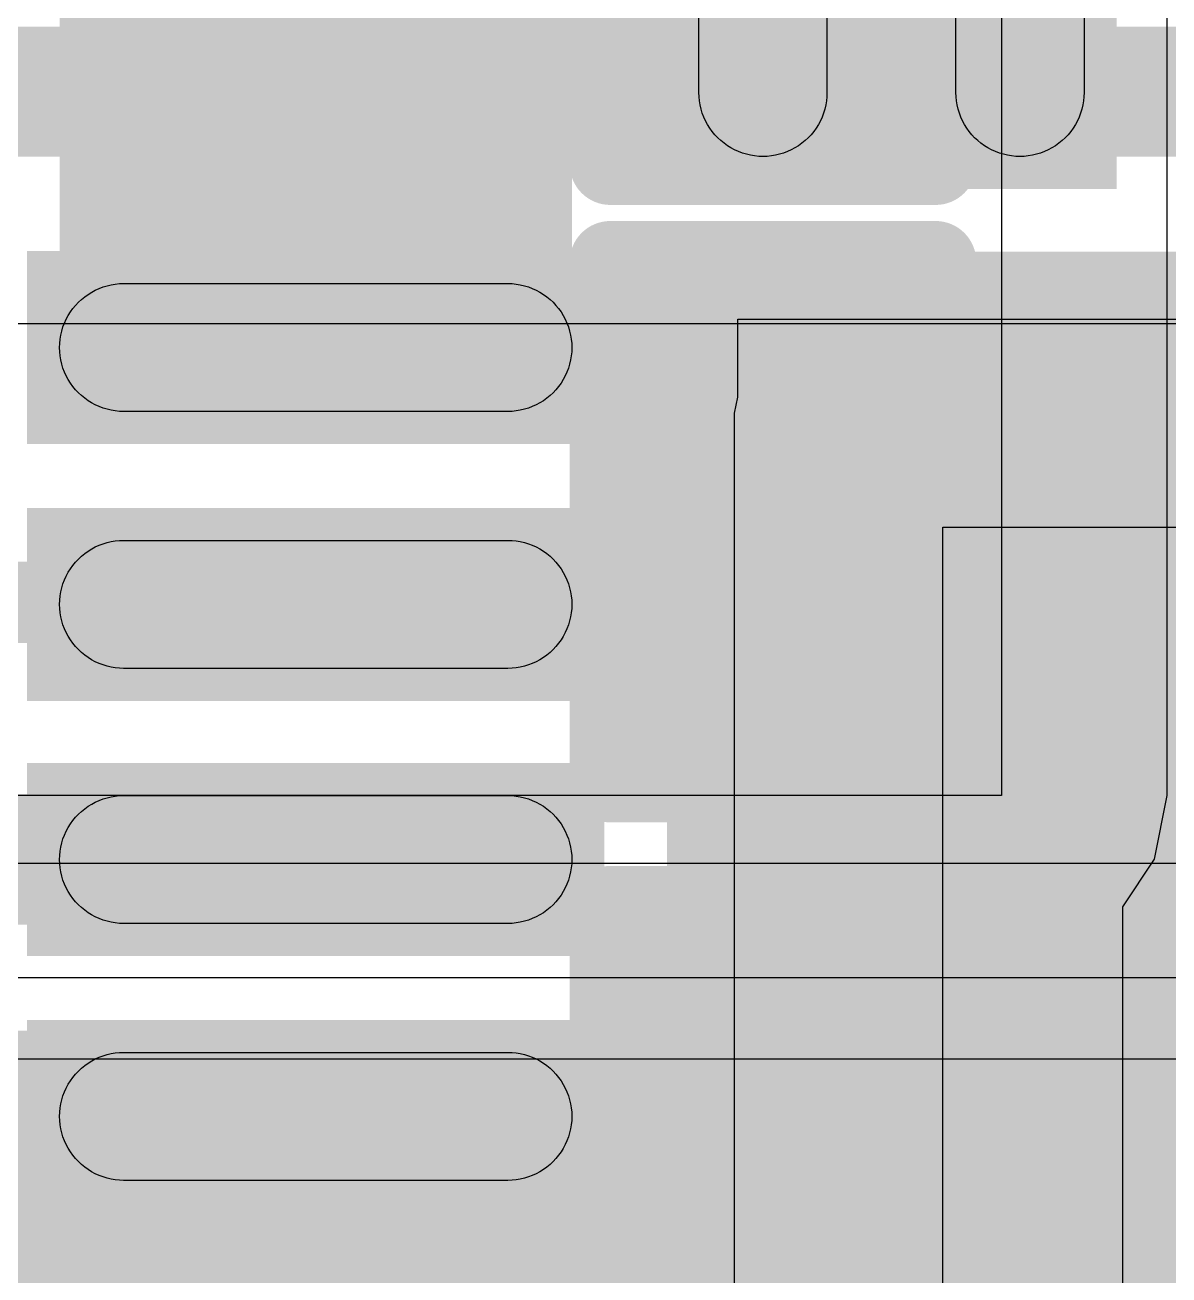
# Model space of a CAD drawing. Header units: inches. Extents: x 0 to 5271, y 0 to 5417.
# Drawn here: x 108.606 to 110.393, y 85.573 to 87.526 of the extents above; entities that cross this region are included whole.
import ezdxf

# ---------------------------------------------------------------- set-up
doc = ezdxf.new("R2010")
doc.units = ezdxf.units.IN
for name, color, linetype in [('Bottom Layer', 5, 'Continuous'), ('Bottom Overlay', 54, 'Continuous'), ('Bottom Paste', 16, 'Continuous'), ('Bottom Solder', 6, 'Continuous'), ('L2_GND1', 16, 'Continuous'), ('L5_GND2', 156, 'Continuous'), ('L6_SIG2', 130, 'Continuous'), ('Top Layer', 1, 'Continuous'), ('Top Overlay', 2, 'Continuous'), ('Top Paste', 8, 'Continuous'), ('Top Solder', 216, 'Continuous')]:
    doc.layers.add(name, color=color, linetype=linetype)

# ---------------------------------------------------------------- blocks, each defined once
blk = doc.blocks.new('WQFN_40_EP_5X5__B_417')
at = {"layer": 'Bottom Layer'}
for points in [[(-1.9, 1.9), (1.9, 1.9), (1.9, -1.9), (-1.9, -1.9)], [(-2.0993, -1.2995), (-2.0993, -1.4995), (-2.8993, -1.4995), (-2.8993, -1.2995)], [(-2.0993, -1.7009), (-2.0993, -1.9009), (-2.8993, -1.9009), (-2.8993, -1.7009)], [(-1.9008, -2.0994), (-1.7008, -2.0994), (-1.7008, -2.8994), (-1.9008, -2.8994)], [(-1.4995, -2.0994), (-1.2995, -2.0994), (-1.2995, -2.8994), (-1.4995, -2.8994)], [(-1.1007, -2.0994), (-0.9007, -2.0994), (-0.9007, -2.8994), (-1.1007, -2.8994)], [(-0.6994, -2.0994), (-0.4994, -2.0994), (-0.4994, -2.8994), (-0.6994, -2.8994)]]:
    blk.add_hatch(color=5, dxfattribs=at).paths.add_polyline_path(points)
at = {"layer": 'Bottom Solder'}
for points in [[(-1.9508, 1.9508), (1.9508, 1.9508), (1.9508, -1.9508), (-1.9508, -1.9508)], [(-2.0485, -1.2487), (-2.0485, -1.5503), (-2.9501, -1.5503), (-2.9501, -1.2487)], [(-2.0485, -1.6501), (-2.0485, -1.9517), (-2.9501, -1.9517), (-2.9501, -1.6501)], [(-1.9516, -2.0486), (-1.65, -2.0486), (-1.65, -2.9502), (-1.9516, -2.9502)], [(-1.5503, -2.0486), (-1.2487, -2.0486), (-1.2487, -2.9502), (-1.5503, -2.9502)], [(-1.1515, -2.0486), (-0.8499, -2.0486), (-0.8499, -2.9502), (-1.1515, -2.9502)], [(-0.7502, -2.0486), (-0.4486, -2.0486), (-0.4486, -2.9502), (-0.7502, -2.9502)]]:
    blk.add_hatch(color=6, dxfattribs=at).paths.add_polyline_path(points)
at = {"layer": 'Bottom Overlay'}
blk.add_lwpolyline([(-2.073, -2.5729, 0.127, 0.127, 0), (-2.5731, -2.5729, 0.127, 0.127, 0)], format="xyseb", dxfattribs=at)
blk.add_lwpolyline([(-2.1047, -2.5729, 0.0635, 0.0635, 1), (-2.0412, -2.5729, 0.0635, 0.0635, 1)], format="xyseb", close=True, dxfattribs=at)
at = {"layer": 'Bottom Paste'}
for p, q in [((-1.52, -1.52), (-1.52, 1.52)), ((-2.7994, -1.2995), (-2.1994, -1.2995)), ((-2.1994, -1.2995), (-2.1928, -1.2997)), ((-2.1928, -1.2997), (-2.1863, -1.3004)), ((-2.1863, -1.3004), (-2.1799, -1.3015)), ((-2.1799, -1.3015), (-2.1735, -1.3029)), ((-2.1735, -1.3029), (-2.1672, -1.3048)), ((-2.1672, -1.3048), (-2.1611, -1.3072)), ((-2.1611, -1.3072), (-2.1551, -1.3099)), ((-2.1551, -1.3099), (-2.1493, -1.3129)), ((-2.1493, -1.3129), (-2.1438, -1.3164)), ((-2.1438, -1.3164), (-2.1385, -1.3202)), ((-2.1385, -1.3202), (-2.1334, -1.3244)), ((-2.1334, -1.3244), (-2.1286, -1.3288)), ((-2.1286, -1.3288), (-2.1242, -1.3336)), ((-2.1242, -1.3336), (-2.12, -1.3387)), ((-2.12, -1.3387), (-2.1162, -1.344)), ((-2.1162, -1.344), (-2.1127, -1.3496)), ((-2.1127, -1.3496), (-2.1097, -1.3553)), ((-2.1097, -1.3553), (-2.107, -1.3613)), ((-2.107, -1.3613), (-2.1047, -1.3674)), ((-2.1047, -1.3674), (-2.1028, -1.3737)), ((-2.1028, -1.3737), (-2.1013, -1.38)), ((-2.1013, -1.38), (-2.1002, -1.3865)), ((-2.1002, -1.3865), (-2.1002, -1.3865)), ((-2.1002, -1.3865), (-2.0996, -1.393)), ((-2.0996, -1.4061), (-2.1002, -1.4126)), ((-2.0996, -1.393), (-2.0994, -1.3995)), ((-2.0994, -1.3995), (-2.0996, -1.4061)), ((-2.1028, -1.4254), (-2.1047, -1.4317)), ((-2.1013, -1.419), (-2.1028, -1.4254)), ((-2.1002, -1.4126), (-2.1013, -1.419)), ((-2.1097, -1.4438), (-2.1127, -1.4496)), ((-2.107, -1.4378), (-2.1097, -1.4438)), ((-2.1047, -1.4317), (-2.107, -1.4378)), ((-2.12, -1.4604), (-2.1242, -1.4655)), ((-2.1162, -1.4551), (-2.12, -1.4604)), ((-2.1127, -1.4496), (-2.1162, -1.4551)), ((-2.1438, -1.4827), (-2.1494, -1.4862)), ((-2.1385, -1.4789), (-2.1438, -1.4827)), ((-2.1334, -1.4747), (-2.1385, -1.4789)), ((-2.1286, -1.4703), (-2.1334, -1.4747)), ((-2.1242, -1.4655), (-2.1286, -1.4703)), ((-2.1994, -1.4995), (-2.7994, -1.4995)), ((-2.1928, -1.4993), (-2.1994, -1.4995)), ((-2.1863, -1.4987), (-2.1928, -1.4993)), ((-2.1799, -1.4976), (-2.1863, -1.4987)), ((-2.1735, -1.4961), (-2.1799, -1.4976)), ((-2.1672, -1.4942), (-2.1735, -1.4961)), ((-2.1611, -1.4919), (-2.1672, -1.4942)), ((-2.1551, -1.4892), (-2.1611, -1.4919)), ((-2.1494, -1.4862), (-2.1551, -1.4892)), ((1.52, -1.52), (-1.52, -1.52)), ((-2.7994, -1.7009), (-2.1994, -1.7009)), ((-2.1994, -1.7009), (-2.1928, -1.7011)), ((-2.1928, -1.7011), (-2.1863, -1.7017)), ((-2.1863, -1.7017), (-2.1799, -1.7028)), ((-2.1799, -1.7028), (-2.1735, -1.7043)), ((-2.1735, -1.7043), (-2.1672, -1.7062)), ((-2.1672, -1.7062), (-2.1611, -1.7085)), ((-2.1611, -1.7085), (-2.1551, -1.7112)), ((-2.1551, -1.7112), (-2.1493, -1.7142)), ((-2.1493, -1.7142), (-2.1438, -1.7177)), ((-2.1438, -1.7177), (-2.1385, -1.7215)), ((-2.1385, -1.7215), (-2.1334, -1.7257)), ((-2.1334, -1.7257), (-2.1286, -1.7301)), ((-2.1286, -1.7301), (-2.1242, -1.7349)), ((-2.1242, -1.7349), (-2.12, -1.74)), ((-2.12, -1.74), (-2.1162, -1.7453)), ((-2.1162, -1.7453), (-2.1127, -1.7509)), ((-2.1127, -1.7509), (-2.1097, -1.7566)), ((-2.1097, -1.7566), (-2.107, -1.7626)), ((-2.107, -1.7626), (-2.1047, -1.7687)), ((-2.1047, -1.7687), (-2.1028, -1.775)), ((-2.1028, -1.775), (-2.1013, -1.7814)), ((-2.1013, -1.7814), (-2.1002, -1.7878)), ((-2.1002, -1.7878), (-2.1002, -1.7878)), ((-2.1002, -1.7878), (-2.0996, -1.7943)), ((-2.0996, -1.7943), (-2.0994, -1.8009)), ((-2.1002, -1.8139), (-2.1013, -1.8204)), ((-2.0996, -1.8074), (-2.1002, -1.8139)), ((-2.0994, -1.8009), (-2.0996, -1.8074)), ((-2.1047, -1.833), (-2.107, -1.8391)), ((-2.1028, -1.8267), (-2.1047, -1.833)), ((-2.1013, -1.8204), (-2.1028, -1.8267)), ((-2.1127, -1.8509), (-2.1162, -1.8564)), ((-2.1097, -1.8451), (-2.1127, -1.8509)), ((-2.107, -1.8391), (-2.1097, -1.8451)), ((-2.1286, -1.8716), (-2.1334, -1.876)), ((-2.1242, -1.8668), (-2.1286, -1.8716)), ((-2.12, -1.8617), (-2.1242, -1.8668)), ((-2.1162, -1.8564), (-2.12, -1.8617)), ((-2.1611, -1.8932), (-2.1672, -1.8956)), ((-2.1551, -1.8905), (-2.1611, -1.8932)), ((-2.1494, -1.8875), (-2.1551, -1.8905)), ((-2.1438, -1.884), (-2.1494, -1.8875)), ((-2.1385, -1.8802), (-2.1438, -1.884)), ((-2.1334, -1.876), (-2.1385, -1.8802)), ((-2.1994, -1.9009), (-2.7994, -1.9009)), ((-2.1928, -1.9007), (-2.1994, -1.9009)), ((-2.1863, -1.9), (-2.1928, -1.9007)), ((-2.1799, -1.8989), (-2.1863, -1.9)), ((-2.1735, -1.8975), (-2.1799, -1.8989)), ((-2.1672, -1.8956), (-2.1735, -1.8975)), ((-1.8508, -2.1127), (-1.8451, -2.1097)), ((-1.8451, -2.1097), (-1.8391, -2.107)), ((-1.8391, -2.107), (-1.833, -2.1047)), ((-1.833, -2.1047), (-1.8267, -2.1028)), ((-1.8267, -2.1028), (-1.8204, -2.1013)), ((-1.8204, -2.1013), (-1.8139, -2.1002)), ((-1.8139, -2.1002), (-1.8074, -2.0996)), ((-1.8074, -2.0996), (-1.8009, -2.0994)), ((-1.8009, -2.0994), (-1.7943, -2.0996)), ((-1.7943, -2.0996), (-1.7878, -2.1002)), ((-1.7878, -2.1002), (-1.7814, -2.1013)), ((-1.7814, -2.1013), (-1.775, -2.1028)), ((-1.775, -2.1028), (-1.7687, -2.1047)), ((-1.7687, -2.1047), (-1.7626, -2.107)), ((-1.7626, -2.107), (-1.7566, -2.1097)), ((-1.7566, -2.1097), (-1.7508, -2.1127)), ((-1.4495, -2.1127), (-1.4438, -2.1097)), ((-1.4438, -2.1097), (-1.4378, -2.107)), ((-1.4378, -2.107), (-1.4317, -2.1047)), ((-1.4317, -2.1047), (-1.4254, -2.1028)), ((-1.4254, -2.1028), (-1.419, -2.1013)), ((-1.419, -2.1013), (-1.4126, -2.1002)), ((-1.4126, -2.1002), (-1.4061, -2.0996)), ((-1.4061, -2.0996), (-1.3995, -2.0994)), ((-1.3995, -2.0994), (-1.393, -2.0996)), ((-1.393, -2.0996), (-1.3865, -2.1002)), ((-1.3865, -2.1002), (-1.38, -2.1013)), ((-1.38, -2.1013), (-1.3737, -2.1028)), ((-1.3737, -2.1028), (-1.3674, -2.1047)), ((-1.3674, -2.1047), (-1.3613, -2.107)), ((-1.3613, -2.107), (-1.3553, -2.1097)), ((-1.3553, -2.1097), (-1.3495, -2.1127)), ((-1.0507, -2.1127), (-1.045, -2.1097)), ((-1.045, -2.1097), (-1.039, -2.107)), ((-1.039, -2.107), (-1.0329, -2.1047)), ((-1.0329, -2.1047), (-1.0266, -2.1028)), ((-1.0266, -2.1028), (-1.0203, -2.1013)), ((-1.0203, -2.1013), (-1.0138, -2.1002)), ((-1.0138, -2.1002), (-1.0073, -2.0996)), ((-1.0073, -2.0996), (-1.0008, -2.0994)), ((-1.0008, -2.0994), (-0.9942, -2.0996)), ((-0.9942, -2.0996), (-0.9877, -2.1002)), ((-0.9877, -2.1002), (-0.9813, -2.1013)), ((-0.9813, -2.1013), (-0.9749, -2.1028)), ((-0.9749, -2.1028), (-0.9686, -2.1047)), ((-0.9686, -2.1047), (-0.9625, -2.107)), ((-0.9625, -2.107), (-0.9565, -2.1097)), ((-0.9565, -2.1097), (-0.9507, -2.1127)), ((-0.6494, -2.1127), (-0.6437, -2.1097)), ((-0.6437, -2.1097), (-0.6377, -2.107)), ((-0.6377, -2.107), (-0.6316, -2.1047)), ((-0.6316, -2.1047), (-0.6253, -2.1028)), ((-0.6253, -2.1028), (-0.6189, -2.1013)), ((-0.6189, -2.1013), (-0.6125, -2.1002)), ((-0.6125, -2.1002), (-0.606, -2.0996)), ((-0.606, -2.0996), (-0.5994, -2.0994)), ((-0.5994, -2.0994), (-0.5929, -2.0996)), ((-0.5929, -2.0996), (-0.5864, -2.1002)), ((-0.5864, -2.1002), (-0.5799, -2.1013)), ((-0.5799, -2.1013), (-0.5736, -2.1028)), ((-0.5736, -2.1028), (-0.5673, -2.1047)), ((-0.5673, -2.1047), (-0.5612, -2.107)), ((-0.5612, -2.107), (-0.5552, -2.1097)), ((-0.5552, -2.1097), (-0.5494, -2.1127)), ((-1.876, -2.1334), (-1.8716, -2.1286)), ((-1.8716, -2.1286), (-1.8668, -2.1242)), ((-1.8668, -2.1242), (-1.8617, -2.12)), ((-1.8617, -2.12), (-1.8564, -2.1162)), ((-1.8564, -2.1162), (-1.8508, -2.1127)), ((-1.7508, -2.1127), (-1.7453, -2.1162)), ((-1.7453, -2.1162), (-1.74, -2.12)), ((-1.74, -2.12), (-1.7349, -2.1242)), ((-1.7349, -2.1242), (-1.7301, -2.1286)), ((-1.7301, -2.1286), (-1.7257, -2.1334)), ((-1.4747, -2.1334), (-1.4703, -2.1286)), ((-1.4703, -2.1286), (-1.4655, -2.1242)), ((-1.4655, -2.1242), (-1.4604, -2.12)), ((-1.4604, -2.12), (-1.4551, -2.1162)), ((-1.4551, -2.1162), (-1.4495, -2.1127)), ((-1.3495, -2.1127), (-1.344, -2.1162)), ((-1.344, -2.1162), (-1.3387, -2.12)), ((-1.3387, -2.12), (-1.3336, -2.1242)), ((-1.3336, -2.1242), (-1.3288, -2.1286)), ((-1.3288, -2.1286), (-1.3244, -2.1334)), ((-1.0759, -2.1334), (-1.0715, -2.1286)), ((-1.0715, -2.1286), (-1.0667, -2.1242)), ((-1.0667, -2.1242), (-1.0616, -2.12)), ((-1.0616, -2.12), (-1.0563, -2.1162)), ((-1.0563, -2.1162), (-1.0507, -2.1127)), ((-0.9507, -2.1127), (-0.9452, -2.1162)), ((-0.9452, -2.1162), (-0.9399, -2.12)), ((-0.9399, -2.12), (-0.9348, -2.1242)), ((-0.9348, -2.1242), (-0.93, -2.1286)), ((-0.93, -2.1286), (-0.9256, -2.1334)), ((-0.6746, -2.1334), (-0.6702, -2.1286)), ((-0.6702, -2.1286), (-0.6654, -2.1242)), ((-0.6654, -2.1242), (-0.6603, -2.12)), ((-0.6603, -2.12), (-0.655, -2.1162)), ((-0.655, -2.1162), (-0.6494, -2.1127)), ((-0.5494, -2.1127), (-0.5439, -2.1162)), ((-0.5439, -2.1162), (-0.5386, -2.12)), ((-0.5386, -2.12), (-0.5335, -2.1242)), ((-0.5335, -2.1242), (-0.5287, -2.1286)), ((-0.5287, -2.1286), (-0.5243, -2.1334)), ((-1.8875, -2.1493), (-1.884, -2.1438)), ((-1.884, -2.1438), (-1.8802, -2.1385)), ((-1.8802, -2.1385), (-1.876, -2.1334)), ((-1.7257, -2.1334), (-1.7215, -2.1385)), ((-1.7215, -2.1385), (-1.7177, -2.1438)), ((-1.7177, -2.1438), (-1.7142, -2.1494)), ((-1.4862, -2.1493), (-1.4827, -2.1438)), ((-1.4827, -2.1438), (-1.4789, -2.1385)), ((-1.4789, -2.1385), (-1.4747, -2.1334)), ((-1.3244, -2.1334), (-1.3202, -2.1385)), ((-1.3202, -2.1385), (-1.3164, -2.1438)), ((-1.3164, -2.1438), (-1.3129, -2.1494)), ((-1.0874, -2.1493), (-1.0839, -2.1438)), ((-1.0839, -2.1438), (-1.0801, -2.1385)), ((-1.0801, -2.1385), (-1.0759, -2.1334)), ((-0.9256, -2.1334), (-0.9214, -2.1385)), ((-0.9214, -2.1385), (-0.9176, -2.1438)), ((-0.9176, -2.1438), (-0.9141, -2.1494)), ((-0.6861, -2.1493), (-0.6826, -2.1438)), ((-0.6826, -2.1438), (-0.6788, -2.1385)), ((-0.6788, -2.1385), (-0.6746, -2.1334)), ((-0.5243, -2.1334), (-0.5201, -2.1385)), ((-0.5201, -2.1385), (-0.5163, -2.1438)), ((-0.5163, -2.1438), (-0.5128, -2.1494)), ((-1.8975, -2.1735), (-1.8956, -2.1672)), ((-1.8956, -2.1672), (-1.8932, -2.1611)), ((-1.8932, -2.1611), (-1.8905, -2.1551)), ((-1.8905, -2.1551), (-1.8875, -2.1493)), ((-1.7142, -2.1494), (-1.7112, -2.1551)), ((-1.7112, -2.1551), (-1.7085, -2.1611)), ((-1.7085, -2.1611), (-1.7062, -2.1672)), ((-1.7062, -2.1672), (-1.7043, -2.1735)), ((-1.4961, -2.1735), (-1.4942, -2.1672)), ((-1.4942, -2.1672), (-1.4919, -2.1611)), ((-1.4919, -2.1611), (-1.4892, -2.1551)), ((-1.4892, -2.1551), (-1.4862, -2.1493)), ((-1.3129, -2.1494), (-1.3099, -2.1551)), ((-1.3099, -2.1551), (-1.3072, -2.1611)), ((-1.3072, -2.1611), (-1.3048, -2.1672)), ((-1.3048, -2.1672), (-1.3029, -2.1735)), ((-1.0974, -2.1735), (-1.0955, -2.1672)), ((-1.0955, -2.1672), (-1.0931, -2.1611)), ((-1.0931, -2.1611), (-1.0904, -2.1551)), ((-1.0904, -2.1551), (-1.0874, -2.1493)), ((-0.9141, -2.1494), (-0.9111, -2.1551)), ((-0.9111, -2.1551), (-0.9084, -2.1611)), ((-0.9084, -2.1611), (-0.9061, -2.1672)), ((-0.9061, -2.1672), (-0.9042, -2.1735)), ((-0.696, -2.1735), (-0.6941, -2.1672)), ((-0.6941, -2.1672), (-0.6918, -2.1611)), ((-0.6918, -2.1611), (-0.6891, -2.1551)), ((-0.6891, -2.1551), (-0.6861, -2.1493)), ((-0.5128, -2.1494), (-0.5098, -2.1551)), ((-0.5098, -2.1551), (-0.5071, -2.1611)), ((-0.5071, -2.1611), (-0.5047, -2.1672)), ((-0.5047, -2.1672), (-0.5028, -2.1735)), ((-1.9007, -2.1928), (-1.9, -2.1863)), ((-1.9, -2.1863), (-1.8989, -2.1799)), ((-1.8989, -2.1799), (-1.8975, -2.1735)), ((-1.7043, -2.1735), (-1.7028, -2.1799)), ((-1.7028, -2.1799), (-1.7017, -2.1863)), ((-1.7017, -2.1863), (-1.7011, -2.1928)), ((-1.4993, -2.1928), (-1.4987, -2.1863)), ((-1.4987, -2.1863), (-1.4976, -2.1799)), ((-1.4976, -2.1799), (-1.4961, -2.1735)), ((-1.3029, -2.1735), (-1.3015, -2.1799)), ((-1.3015, -2.1799), (-1.3004, -2.1863)), ((-1.3004, -2.1863), (-1.3004, -2.1863)), ((-1.3004, -2.1863), (-1.2997, -2.1928)), ((-1.1006, -2.1928), (-1.0999, -2.1863)), ((-1.0999, -2.1863), (-1.0988, -2.1799)), ((-1.0988, -2.1799), (-1.0974, -2.1735)), ((-0.9042, -2.1735), (-0.9027, -2.1799)), ((-0.9027, -2.1799), (-0.9016, -2.1863)), ((-0.9016, -2.1863), (-0.901, -2.1928)), ((-0.6992, -2.1928), (-0.6986, -2.1863)), ((-0.6986, -2.1863), (-0.6975, -2.1799)), ((-0.6975, -2.1799), (-0.696, -2.1735)), ((-0.5028, -2.1735), (-0.5014, -2.1799)), ((-0.5014, -2.1799), (-0.5003, -2.1863)), ((-0.5003, -2.1863), (-0.5003, -2.1863)), ((-0.5003, -2.1863), (-0.4996, -2.1928)), ((-1.9009, -2.1994), (-1.9007, -2.1928)), ((-1.9009, -2.7994), (-1.9009, -2.1994)), ((-1.7011, -2.1928), (-1.7009, -2.1994)), ((-1.7009, -2.1994), (-1.7009, -2.7994)), ((-1.4995, -2.1994), (-1.4993, -2.1928)), ((-1.4995, -2.7994), (-1.4995, -2.1994)), ((-1.2997, -2.1928), (-1.2995, -2.1994)), ((-1.2995, -2.1994), (-1.2995, -2.7994)), ((-1.1008, -2.1994), (-1.1006, -2.1928)), ((-1.1008, -2.7994), (-1.1008, -2.1994)), ((-0.901, -2.1928), (-0.9008, -2.1994)), ((-0.9008, -2.1994), (-0.9008, -2.7994)), ((-0.6994, -2.1994), (-0.6992, -2.1928)), ((-0.6994, -2.7994), (-0.6994, -2.1994)), ((-0.4996, -2.1928), (-0.4994, -2.1994)), ((-0.4994, -2.1994), (-0.4994, -2.7994)), ((-1.9007, -2.8059), (-1.9009, -2.7994)), ((-1.9, -2.8124), (-1.9007, -2.8059)), ((-1.8989, -2.8189), (-1.9, -2.8124)), ((-1.7017, -2.8124), (-1.7028, -2.8189)), ((-1.7011, -2.8059), (-1.7017, -2.8124)), ((-1.7009, -2.7994), (-1.7011, -2.8059)), ((-1.7011, -2.8059), (-1.7011, -2.8059)), ((-1.4993, -2.8059), (-1.4995, -2.7994)), ((-1.4987, -2.8124), (-1.4993, -2.8059)), ((-1.4976, -2.8189), (-1.4987, -2.8124)), ((-1.3004, -2.8124), (-1.3015, -2.8189)), ((-1.2997, -2.8059), (-1.3004, -2.8124)), ((-1.2995, -2.7994), (-1.2997, -2.8059)), ((-1.1006, -2.8059), (-1.1008, -2.7994)), ((-1.0999, -2.8124), (-1.1006, -2.8059)), ((-1.0988, -2.8189), (-1.0999, -2.8124)), ((-0.9016, -2.8124), (-0.9027, -2.8189)), ((-0.901, -2.8059), (-0.9016, -2.8124)), ((-0.9008, -2.7994), (-0.901, -2.8059)), ((-0.901, -2.8059), (-0.901, -2.8059)), ((-0.6992, -2.8059), (-0.6994, -2.7994)), ((-0.6986, -2.8124), (-0.6992, -2.8059)), ((-0.6975, -2.8189), (-0.6986, -2.8124)), ((-0.5003, -2.8124), (-0.5014, -2.8189)), ((-0.4996, -2.8059), (-0.5003, -2.8124)), ((-0.4994, -2.7994), (-0.4996, -2.8059)), ((-1.8975, -2.8252), (-1.8989, -2.8189)), ((-1.8956, -2.8315), (-1.8975, -2.8252)), ((-1.8932, -2.8376), (-1.8956, -2.8315)), ((-1.7062, -2.8315), (-1.7085, -2.8376)), ((-1.7043, -2.8252), (-1.7062, -2.8315)), ((-1.7028, -2.8189), (-1.7043, -2.8252)), ((-1.4961, -2.8252), (-1.4976, -2.8189)), ((-1.4942, -2.8315), (-1.4961, -2.8252)), ((-1.4919, -2.8376), (-1.4942, -2.8315)), ((-1.3048, -2.8315), (-1.3072, -2.8376)), ((-1.3029, -2.8252), (-1.3048, -2.8315)), ((-1.3015, -2.8189), (-1.3029, -2.8252)), ((-1.0974, -2.8252), (-1.0988, -2.8189)), ((-1.0955, -2.8315), (-1.0974, -2.8252)), ((-1.0931, -2.8376), (-1.0955, -2.8315)), ((-0.9061, -2.8315), (-0.9084, -2.8376)), ((-0.9042, -2.8252), (-0.9061, -2.8315)), ((-0.9027, -2.8189), (-0.9042, -2.8252)), ((-0.696, -2.8252), (-0.6975, -2.8189)), ((-0.6941, -2.8315), (-0.696, -2.8252)), ((-0.6918, -2.8376), (-0.6941, -2.8315)), ((-0.5047, -2.8315), (-0.5071, -2.8376)), ((-0.5028, -2.8252), (-0.5047, -2.8315)), ((-0.5014, -2.8189), (-0.5028, -2.8252)), ((-1.8905, -2.8436), (-1.8932, -2.8376)), ((-1.8875, -2.8493), (-1.8905, -2.8436)), ((-1.884, -2.8549), (-1.8875, -2.8493)), ((-1.7142, -2.8494), (-1.7177, -2.8549)), ((-1.7112, -2.8436), (-1.7142, -2.8494)), ((-1.7085, -2.8376), (-1.7112, -2.8436)), ((-1.4892, -2.8436), (-1.4919, -2.8376)), ((-1.4862, -2.8493), (-1.4892, -2.8436)), ((-1.4827, -2.8549), (-1.4862, -2.8493)), ((-1.3129, -2.8494), (-1.3164, -2.8549)), ((-1.3099, -2.8436), (-1.3129, -2.8494)), ((-1.3072, -2.8376), (-1.3099, -2.8436)), ((-1.0904, -2.8436), (-1.0931, -2.8376)), ((-1.0874, -2.8493), (-1.0904, -2.8436)), ((-1.0839, -2.8549), (-1.0874, -2.8493)), ((-0.9141, -2.8494), (-0.9176, -2.8549)), ((-0.9111, -2.8436), (-0.9141, -2.8494)), ((-0.9084, -2.8376), (-0.9111, -2.8436)), ((-0.6891, -2.8436), (-0.6918, -2.8376)), ((-0.6861, -2.8493), (-0.6891, -2.8436)), ((-0.6826, -2.8549), (-0.6861, -2.8493)), ((-0.5128, -2.8494), (-0.5163, -2.8549)), ((-0.5098, -2.8436), (-0.5128, -2.8494)), ((-0.5071, -2.8376), (-0.5098, -2.8436)), ((-1.8802, -2.8602), (-1.884, -2.8549)), ((-1.876, -2.8653), (-1.8802, -2.8602)), ((-1.8716, -2.8701), (-1.876, -2.8653)), ((-1.8668, -2.8745), (-1.8716, -2.8701)), ((-1.7301, -2.8701), (-1.7349, -2.8745)), ((-1.7257, -2.8653), (-1.7301, -2.8701)), ((-1.7215, -2.8602), (-1.7257, -2.8653)), ((-1.7177, -2.8549), (-1.7215, -2.8602)), ((-1.4789, -2.8602), (-1.4827, -2.8549)), ((-1.4747, -2.8653), (-1.4789, -2.8602)), ((-1.4703, -2.8701), (-1.4747, -2.8653)), ((-1.4655, -2.8745), (-1.4703, -2.8701)), ((-1.3288, -2.8701), (-1.3336, -2.8745)), ((-1.3244, -2.8653), (-1.3288, -2.8701)), ((-1.3202, -2.8602), (-1.3244, -2.8653)), ((-1.3164, -2.8549), (-1.3202, -2.8602)), ((-1.0801, -2.8602), (-1.0839, -2.8549)), ((-1.0759, -2.8653), (-1.0801, -2.8602)), ((-1.0715, -2.8701), (-1.0759, -2.8653)), ((-1.0667, -2.8745), (-1.0715, -2.8701)), ((-0.93, -2.8701), (-0.9348, -2.8745)), ((-0.9256, -2.8653), (-0.93, -2.8701)), ((-0.9214, -2.8602), (-0.9256, -2.8653)), ((-0.9176, -2.8549), (-0.9214, -2.8602)), ((-0.6788, -2.8602), (-0.6826, -2.8549)), ((-0.6746, -2.8653), (-0.6788, -2.8602)), ((-0.6702, -2.8701), (-0.6746, -2.8653)), ((-0.6654, -2.8745), (-0.6702, -2.8701)), ((-0.5287, -2.8701), (-0.5335, -2.8745)), ((-0.5243, -2.8653), (-0.5287, -2.8701)), ((-0.5201, -2.8602), (-0.5243, -2.8653)), ((-0.5163, -2.8549), (-0.5201, -2.8602)), ((-1.8617, -2.8787), (-1.8668, -2.8745)), ((-1.8564, -2.8825), (-1.8617, -2.8787)), ((-1.8509, -2.886), (-1.8564, -2.8825)), ((-1.8451, -2.889), (-1.8509, -2.886)), ((-1.8391, -2.8917), (-1.8451, -2.889)), ((-1.7566, -2.889), (-1.7626, -2.8917)), ((-1.7509, -2.886), (-1.7566, -2.889)), ((-1.7453, -2.8825), (-1.7509, -2.886)), ((-1.74, -2.8787), (-1.7453, -2.8825)), ((-1.7349, -2.8745), (-1.74, -2.8787)), ((-1.4604, -2.8787), (-1.4655, -2.8745)), ((-1.4551, -2.8825), (-1.4604, -2.8787)), ((-1.4496, -2.886), (-1.4551, -2.8825)), ((-1.4438, -2.889), (-1.4496, -2.886)), ((-1.4378, -2.8917), (-1.4438, -2.889)), ((-1.3553, -2.889), (-1.3613, -2.8917)), ((-1.3496, -2.886), (-1.3553, -2.889)), ((-1.344, -2.8825), (-1.3496, -2.886)), ((-1.3387, -2.8787), (-1.344, -2.8825)), ((-1.3336, -2.8745), (-1.3387, -2.8787)), ((-1.0616, -2.8787), (-1.0667, -2.8745)), ((-1.0563, -2.8825), (-1.0616, -2.8787)), ((-1.0508, -2.886), (-1.0563, -2.8825)), ((-1.045, -2.889), (-1.0508, -2.886)), ((-1.039, -2.8917), (-1.045, -2.889)), ((-0.9565, -2.889), (-0.9625, -2.8917)), ((-0.9508, -2.886), (-0.9565, -2.889)), ((-0.9452, -2.8825), (-0.9508, -2.886)), ((-0.9399, -2.8787), (-0.9452, -2.8825)), ((-0.9348, -2.8745), (-0.9399, -2.8787)), ((-0.6603, -2.8787), (-0.6654, -2.8745)), ((-0.655, -2.8825), (-0.6603, -2.8787)), ((-0.6495, -2.886), (-0.655, -2.8825)), ((-0.6437, -2.889), (-0.6495, -2.886)), ((-0.6377, -2.8917), (-0.6437, -2.889)), ((-0.5552, -2.889), (-0.5612, -2.8917)), ((-0.5495, -2.886), (-0.5552, -2.889)), ((-0.5439, -2.8825), (-0.5495, -2.886)), ((-0.5386, -2.8787), (-0.5439, -2.8825)), ((-0.5335, -2.8745), (-0.5386, -2.8787)), ((-1.833, -2.8941), (-1.8391, -2.8917)), ((-1.8267, -2.896), (-1.833, -2.8941)), ((-1.8204, -2.8974), (-1.8267, -2.896)), ((-1.8139, -2.8985), (-1.8204, -2.8974)), ((-1.8074, -2.8992), (-1.8139, -2.8985)), ((-1.8009, -2.8994), (-1.8074, -2.8992)), ((-1.7943, -2.8992), (-1.8009, -2.8994)), ((-1.7878, -2.8985), (-1.7943, -2.8992)), ((-1.7814, -2.8974), (-1.7878, -2.8985)), ((-1.775, -2.896), (-1.7814, -2.8974)), ((-1.7687, -2.8941), (-1.775, -2.896)), ((-1.7626, -2.8917), (-1.7687, -2.8941)), ((-1.4317, -2.8941), (-1.4378, -2.8917)), ((-1.4254, -2.896), (-1.4317, -2.8941)), ((-1.419, -2.8974), (-1.4254, -2.896)), ((-1.4126, -2.8985), (-1.419, -2.8974)), ((-1.4061, -2.8992), (-1.4126, -2.8985)), ((-1.3995, -2.8994), (-1.4061, -2.8992)), ((-1.393, -2.8992), (-1.3995, -2.8994)), ((-1.3865, -2.8985), (-1.393, -2.8992)), ((-1.38, -2.8974), (-1.3865, -2.8985)), ((-1.3737, -2.896), (-1.38, -2.8974)), ((-1.3674, -2.8941), (-1.3737, -2.896)), ((-1.3613, -2.8917), (-1.3674, -2.8941)), ((-1.0329, -2.8941), (-1.039, -2.8917)), ((-1.0266, -2.896), (-1.0329, -2.8941)), ((-1.0203, -2.8974), (-1.0266, -2.896)), ((-1.0138, -2.8985), (-1.0203, -2.8974)), ((-1.0073, -2.8992), (-1.0138, -2.8985)), ((-1.0008, -2.8994), (-1.0073, -2.8992)), ((-0.9942, -2.8992), (-1.0008, -2.8994)), ((-0.9877, -2.8985), (-0.9942, -2.8992)), ((-0.9813, -2.8974), (-0.9877, -2.8985)), ((-0.9749, -2.896), (-0.9813, -2.8974)), ((-0.9686, -2.8941), (-0.9749, -2.896)), ((-0.9625, -2.8917), (-0.9686, -2.8941)), ((-0.6316, -2.8941), (-0.6377, -2.8917)), ((-0.6253, -2.896), (-0.6316, -2.8941)), ((-0.6189, -2.8974), (-0.6253, -2.896)), ((-0.6125, -2.8985), (-0.6189, -2.8974)), ((-0.606, -2.8992), (-0.6125, -2.8985)), ((-0.5994, -2.8994), (-0.606, -2.8992)), ((-0.5929, -2.8992), (-0.5994, -2.8994)), ((-0.5864, -2.8985), (-0.5929, -2.8992)), ((-0.5799, -2.8974), (-0.5864, -2.8985)), ((-0.5736, -2.896), (-0.5799, -2.8974)), ((-0.5673, -2.8941), (-0.5736, -2.896)), ((-0.5612, -2.8917), (-0.5673, -2.8941))]:
    blk.add_line(p, q, dxfattribs=at)
blk = doc.blocks.new('CAP_0402_590')
at = {"layer": 'Top Layer'}
for points in [[(-0.6985, -0.3175), (-0.6985, 0.3175), (-0.2413, 0.3175), (-0.2413, -0.3175)], [(0.2413, -0.3175), (0.2413, 0.3175), (0.6985, 0.3175), (0.6985, -0.3175)]]:
    blk.add_hatch(color=1, dxfattribs=at).paths.add_polyline_path(points)
at = {"layer": 'Top Paste'}
for points in [[(-0.6985, -0.3175), (-0.6985, 0.3175), (-0.2413, 0.3175), (-0.2413, -0.3175)], [(0.2413, -0.3175), (0.2413, 0.3175), (0.6985, 0.3175), (0.6985, -0.3175)]]:
    blk.add_hatch(color=8, dxfattribs=at).paths.add_polyline_path(points)
at = {"layer": 'Top Solder'}
for points in [[(-0.7585, -0.3775), (-0.7585, 0.3775), (-0.1813, 0.3775), (-0.1813, -0.3775)], [(0.1813, -0.3775), (0.1813, 0.3775), (0.7585, 0.3775), (0.7585, -0.3775)]]:
    blk.add_hatch(color=216, dxfattribs=at).paths.add_polyline_path(points)
at = {"layer": 'Top Overlay'}
for points in [[(-0.7874, 0.4064, 0.127, 0.127, 0), (-0.7874, -0.4064, 0.127, 0.127, 0)], [(-0.2794, 0.4064, 0.127, 0.127, 0), (-0.7874, 0.4064, 0.127, 0.127, 0)], [(0.7874, 0.4064, 0.127, 0.127, 0), (0.2794, 0.4064, 0.127, 0.127, 0)], [(0.7874, 0.4064, 0.127, 0.127, 0), (0.7874, -0.4064, 0.127, 0.127, 0)], [(-0.2794, -0.4064, 0.127, 0.127, 0), (-0.7874, -0.4064, 0.127, 0.127, 0)], [(0.7874, -0.4064, 0.127, 0.127, 0), (0.2794, -0.4064, 0.127, 0.127, 0)]]:
    blk.add_lwpolyline(points, format="xyseb", dxfattribs=at)
for points in [[(-0.8191, 0.4064, 0.0635, 0.0635, 1), (-0.7556, 0.4064, 0.0635, 0.0635, 1)], [(-0.8191, 0.4064, 0.0635, 0.0635, 1), (-0.7556, 0.4064, 0.0635, 0.0635, 1)], [(-0.3111, 0.4064, 0.0635, 0.0635, 1), (-0.2476, 0.4064, 0.0635, 0.0635, 1)], [(0.2477, 0.4064, 0.0635, 0.0635, 1), (0.3112, 0.4064, 0.0635, 0.0635, 1)], [(0.7557, 0.4064, 0.0635, 0.0635, 1), (0.8192, 0.4064, 0.0635, 0.0635, 1)], [(0.7557, 0.4064, 0.0635, 0.0635, 1), (0.8192, 0.4064, 0.0635, 0.0635, 1)], [(-0.8191, -0.4064, 0.0635, 0.0635, 1), (-0.7556, -0.4064, 0.0635, 0.0635, 1)], [(-0.8191, -0.4064, 0.0635, 0.0635, 1), (-0.7556, -0.4064, 0.0635, 0.0635, 1)], [(-0.3111, -0.4064, 0.0635, 0.0635, 1), (-0.2476, -0.4064, 0.0635, 0.0635, 1)], [(0.2477, -0.4064, 0.0635, 0.0635, 1), (0.3112, -0.4064, 0.0635, 0.0635, 1)], [(0.7557, -0.4064, 0.0635, 0.0635, 1), (0.8192, -0.4064, 0.0635, 0.0635, 1)], [(0.7557, -0.4064, 0.0635, 0.0635, 1), (0.8192, -0.4064, 0.0635, 0.0635, 1)]]:
    blk.add_lwpolyline(points, format="xyseb", close=True, dxfattribs=at)
blk = doc.blocks.new('CAP_0402_600')
at = {"layer": 'Top Layer'}
for points in [[(-0.6985, -0.3175), (-0.6985, 0.3175), (-0.2413, 0.3175), (-0.2413, -0.3175)], [(0.2413, -0.3175), (0.2413, 0.3175), (0.6985, 0.3175), (0.6985, -0.3175)]]:
    blk.add_hatch(color=1, dxfattribs=at).paths.add_polyline_path(points)
at = {"layer": 'Top Paste'}
for points in [[(-0.6985, -0.3175), (-0.6985, 0.3175), (-0.2413, 0.3175), (-0.2413, -0.3175)], [(0.2413, -0.3175), (0.2413, 0.3175), (0.6985, 0.3175), (0.6985, -0.3175)]]:
    blk.add_hatch(color=8, dxfattribs=at).paths.add_polyline_path(points)
at = {"layer": 'Top Solder'}
for points in [[(-0.7585, -0.3775), (-0.7585, 0.3775), (-0.1813, 0.3775), (-0.1813, -0.3775)], [(0.1813, -0.3775), (0.1813, 0.3775), (0.7585, 0.3775), (0.7585, -0.3775)]]:
    blk.add_hatch(color=216, dxfattribs=at).paths.add_polyline_path(points)
at = {"layer": 'Top Overlay'}
for points in [[(-0.2794, 0.4064, 0.127, 0.127, 0), (-0.7874, 0.4064, 0.127, 0.127, 0)], [(-0.7874, 0.4064, 0.127, 0.127, 0), (-0.7874, -0.4064, 0.127, 0.127, 0)], [(0.7874, 0.4064, 0.127, 0.127, 0), (0.2794, 0.4064, 0.127, 0.127, 0)], [(0.7874, 0.4064, 0.127, 0.127, 0), (0.7874, -0.4064, 0.127, 0.127, 0)], [(-0.2794, -0.4064, 0.127, 0.127, 0), (-0.7874, -0.4064, 0.127, 0.127, 0)], [(0.7874, -0.4064, 0.127, 0.127, 0), (0.2794, -0.4064, 0.127, 0.127, 0)]]:
    blk.add_lwpolyline(points, format="xyseb", dxfattribs=at)
for points in [[(-0.8191, 0.4064, 0.0635, 0.0635, 1), (-0.7556, 0.4064, 0.0635, 0.0635, 1)], [(-0.8191, 0.4064, 0.0635, 0.0635, 1), (-0.7556, 0.4064, 0.0635, 0.0635, 1)], [(-0.3111, 0.4064, 0.0635, 0.0635, 1), (-0.2476, 0.4064, 0.0635, 0.0635, 1)], [(0.2477, 0.4064, 0.0635, 0.0635, 1), (0.3112, 0.4064, 0.0635, 0.0635, 1)], [(0.7557, 0.4064, 0.0635, 0.0635, 1), (0.8192, 0.4064, 0.0635, 0.0635, 1)], [(0.7557, 0.4064, 0.0635, 0.0635, 1), (0.8192, 0.4064, 0.0635, 0.0635, 1)], [(-0.8191, -0.4064, 0.0635, 0.0635, 1), (-0.7556, -0.4064, 0.0635, 0.0635, 1)], [(-0.8191, -0.4064, 0.0635, 0.0635, 1), (-0.7556, -0.4064, 0.0635, 0.0635, 1)], [(-0.3111, -0.4064, 0.0635, 0.0635, 1), (-0.2476, -0.4064, 0.0635, 0.0635, 1)], [(0.2477, -0.4064, 0.0635, 0.0635, 1), (0.3112, -0.4064, 0.0635, 0.0635, 1)], [(0.7557, -0.4064, 0.0635, 0.0635, 1), (0.8192, -0.4064, 0.0635, 0.0635, 1)], [(0.7557, -0.4064, 0.0635, 0.0635, 1), (0.8192, -0.4064, 0.0635, 0.0635, 1)]]:
    blk.add_lwpolyline(points, format="xyseb", close=True, dxfattribs=at)
blk = doc.blocks.new('CAP_0402_602')
at = {"layer": 'Top Layer'}
for points in [[(-0.6985, -0.3175), (-0.6985, 0.3175), (-0.2413, 0.3175), (-0.2413, -0.3175)], [(0.2413, -0.3175), (0.2413, 0.3175), (0.6985, 0.3175), (0.6985, -0.3175)]]:
    blk.add_hatch(color=1, dxfattribs=at).paths.add_polyline_path(points)
at = {"layer": 'Top Paste'}
for points in [[(-0.6985, -0.3175), (-0.6985, 0.3175), (-0.2413, 0.3175), (-0.2413, -0.3175)], [(0.2413, -0.3175), (0.2413, 0.3175), (0.6985, 0.3175), (0.6985, -0.3175)]]:
    blk.add_hatch(color=8, dxfattribs=at).paths.add_polyline_path(points)
at = {"layer": 'Top Solder'}
for points in [[(-0.7585, -0.3775), (-0.7585, 0.3775), (-0.1813, 0.3775), (-0.1813, -0.3775)], [(0.1813, -0.3775), (0.1813, 0.3775), (0.7585, 0.3775), (0.7585, -0.3775)]]:
    blk.add_hatch(color=216, dxfattribs=at).paths.add_polyline_path(points)
at = {"layer": 'Top Overlay'}
for points in [[(-0.7874, 0.4064, 0.127, 0.127, 0), (-0.7874, -0.4064, 0.127, 0.127, 0)], [(-0.2794, 0.4064, 0.127, 0.127, 0), (-0.7874, 0.4064, 0.127, 0.127, 0)], [(0.7874, 0.4064, 0.127, 0.127, 0), (0.2794, 0.4064, 0.127, 0.127, 0)], [(0.7874, 0.4064, 0.127, 0.127, 0), (0.7874, -0.4064, 0.127, 0.127, 0)], [(-0.2794, -0.4064, 0.127, 0.127, 0), (-0.7874, -0.4064, 0.127, 0.127, 0)], [(0.7874, -0.4064, 0.127, 0.127, 0), (0.2794, -0.4064, 0.127, 0.127, 0)]]:
    blk.add_lwpolyline(points, format="xyseb", dxfattribs=at)
for points in [[(-0.8191, 0.4064, 0.0635, 0.0635, 1), (-0.7556, 0.4064, 0.0635, 0.0635, 1)], [(-0.8191, 0.4064, 0.0635, 0.0635, 1), (-0.7556, 0.4064, 0.0635, 0.0635, 1)], [(-0.3111, 0.4064, 0.0635, 0.0635, 1), (-0.2476, 0.4064, 0.0635, 0.0635, 1)], [(0.2477, 0.4064, 0.0635, 0.0635, 1), (0.3112, 0.4064, 0.0635, 0.0635, 1)], [(0.7557, 0.4064, 0.0635, 0.0635, 1), (0.8192, 0.4064, 0.0635, 0.0635, 1)], [(0.7557, 0.4064, 0.0635, 0.0635, 1), (0.8192, 0.4064, 0.0635, 0.0635, 1)], [(-0.8191, -0.4064, 0.0635, 0.0635, 1), (-0.7556, -0.4064, 0.0635, 0.0635, 1)], [(-0.8191, -0.4064, 0.0635, 0.0635, 1), (-0.7556, -0.4064, 0.0635, 0.0635, 1)], [(-0.3111, -0.4064, 0.0635, 0.0635, 1), (-0.2476, -0.4064, 0.0635, 0.0635, 1)], [(0.2477, -0.4064, 0.0635, 0.0635, 1), (0.3112, -0.4064, 0.0635, 0.0635, 1)], [(0.7557, -0.4064, 0.0635, 0.0635, 1), (0.8192, -0.4064, 0.0635, 0.0635, 1)], [(0.7557, -0.4064, 0.0635, 0.0635, 1), (0.8192, -0.4064, 0.0635, 0.0635, 1)]]:
    blk.add_lwpolyline(points, format="xyseb", close=True, dxfattribs=at)

msp = doc.modelspace()

# ---------------------------------------------------------------- hatches: boundary and pattern name
at = {"layer": 'Bottom Layer'}
msp.add_hatch(color=5, dxfattribs=at).paths.add_polyline_path([(108.66, 86.9443), (109.46, 86.9443), (109.46, 88.2722), (108.66, 88.2722)])

# ---------------------------------------------------------------- linework, layer by layer
for p, q in [((109.7189, 86.9443), (109.7189, 87.0665)), ((109.7189, 87.0665), (113.4047, 87.0665)), ((109.714, 86.9192), (109.7189, 86.9443)), ((109.714, 86.668), (109.714, 86.9192)), ((109.714, 86.2667), (109.714, 86.668)), ((109.714, 85.8679), (109.714, 86.2667)), ((109.714, 85.4666), (109.714, 85.8679))]:
    msp.add_line(p, q, dxfattribs=at)
for points in [[(109.0315, 86.6492, 0.127, 0.127, 0), (109.06, 86.6207, 0.127, 0.127, 0)], [(108.5391, 86.6238, 0.127, 0.127, 0), (109.0315, 86.6238, 0.127, 0.127, 0)], [(108.2931, 86.2219, 0.2032, 0.2032, 0), (109.06, 86.2219, 0.2032, 0.2032, 0)], [(107.9941, 85.8206, 0.127, 0.127, 0), (109.06, 85.8206, 0.127, 0.127, 0)]]:
    msp.add_lwpolyline(points, format="xyseb", dxfattribs=at)
for points in [[(108.9997, 86.6492, 0.0635, 0.0635, 1), (109.0632, 86.6492, 0.0635, 0.0635, 1)], [(108.9997, 86.6238, 0.0635, 0.0635, 1), (109.0632, 86.6238, 0.0635, 0.0635, 1)], [(109.0282, 86.6207, 0.0635, 0.0635, 1), (109.0917, 86.6207, 0.0635, 0.0635, 1)], [(109.0092, 86.2219, 0.1016, 0.1016, 1), (109.1108, 86.2219, 0.1016, 0.1016, 1)], [(109.0282, 85.8206, 0.0635, 0.0635, 1), (109.0917, 85.8206, 0.0635, 0.0635, 1)]]:
    msp.add_lwpolyline(points, format="xyseb", close=True, dxfattribs=at)
at = {"layer": 'L2_GND1'}
msp.add_line((115.9687, 86.0368), (97.051, 86.0368), dxfattribs=at)
msp.add_lwpolyline([(56.9353, 85.6742, 0.2032, 0.2032, 0), (116.9718, 85.6742, 0.2032, 0.2032, 0)], format="xyseb", dxfattribs=at)
at = {"layer": 'L5_GND2'}
msp.add_line((116.082, 85.9098), (98.7552, 85.9098), dxfattribs=at)
msp.add_lwpolyline([(98.7552, 85.5472, 0.2032, 0.2032, 0), (121.3358, 85.5472, 0.2032, 0.2032, 0)], format="xyseb", dxfattribs=at)
at = {"layer": 'L6_SIG2'}
for p, q in [((108.3616, 87.0594), (114.9569, 87.0594)), ((115.8456, 86.2155), (108.0969, 86.2155))]:
    msp.add_line(p, q, dxfattribs=at)
for points in [[(107.4976, 87.422, 0.2032, 0.2032, 0), (115.1071, 87.422, 0.2032, 0.2032, 0)], [(97.0239, 85.853, 0.2032, 0.2032, 0), (115.9958, 85.853, 0.2032, 0.2032, 0)]]:
    msp.add_lwpolyline(points, format="xyseb", dxfattribs=at)
at = {"layer": 'Top Layer'}
for p, q in [((110.1308, 88.4367), (110.1308, 86.3217)), ((110.3898, 86.3217), (110.3898, 88.4367)), ((110.1308, 86.3217), (108.3056, 86.3217)), ((110.37, 86.2226), (110.3898, 86.3217)), ((110.3202, 86.148), (110.37, 86.2226)), ((110.3202, 85.1704), (110.3202, 86.148))]:
    msp.add_line(p, q, dxfattribs=at)
msp.add_lwpolyline([(108.0754, 85.7688, 0.2032, 0.2032, 0), (109.8376, 85.7688, 0.2032, 0.2032, 0)], format="xyseb", dxfattribs=at)
msp.add_lwpolyline([(109.7868, 85.7688, 0.1016, 0.1016, 1), (109.8884, 85.7688, 0.1016, 0.1016, 1)], format="xyseb", close=True, dxfattribs=at)

# ---------------------------------------------------------------- block references
for name, p, rotation in [('WQFN_40_EP_5X5__B_417', (111.5593, 85.2211), 270), ('CAP_0402_602', (110.3075, 87.7147), 180), ('CAP_0402_600', (110.3075, 86.7498), 180), ('CAP_0402_590', (110.3075, 85.7419), 180)]:
    msp.add_blockref(name, p, dxfattribs=dict(rotation=rotation))

doc.saveas('drawing.dxf')
